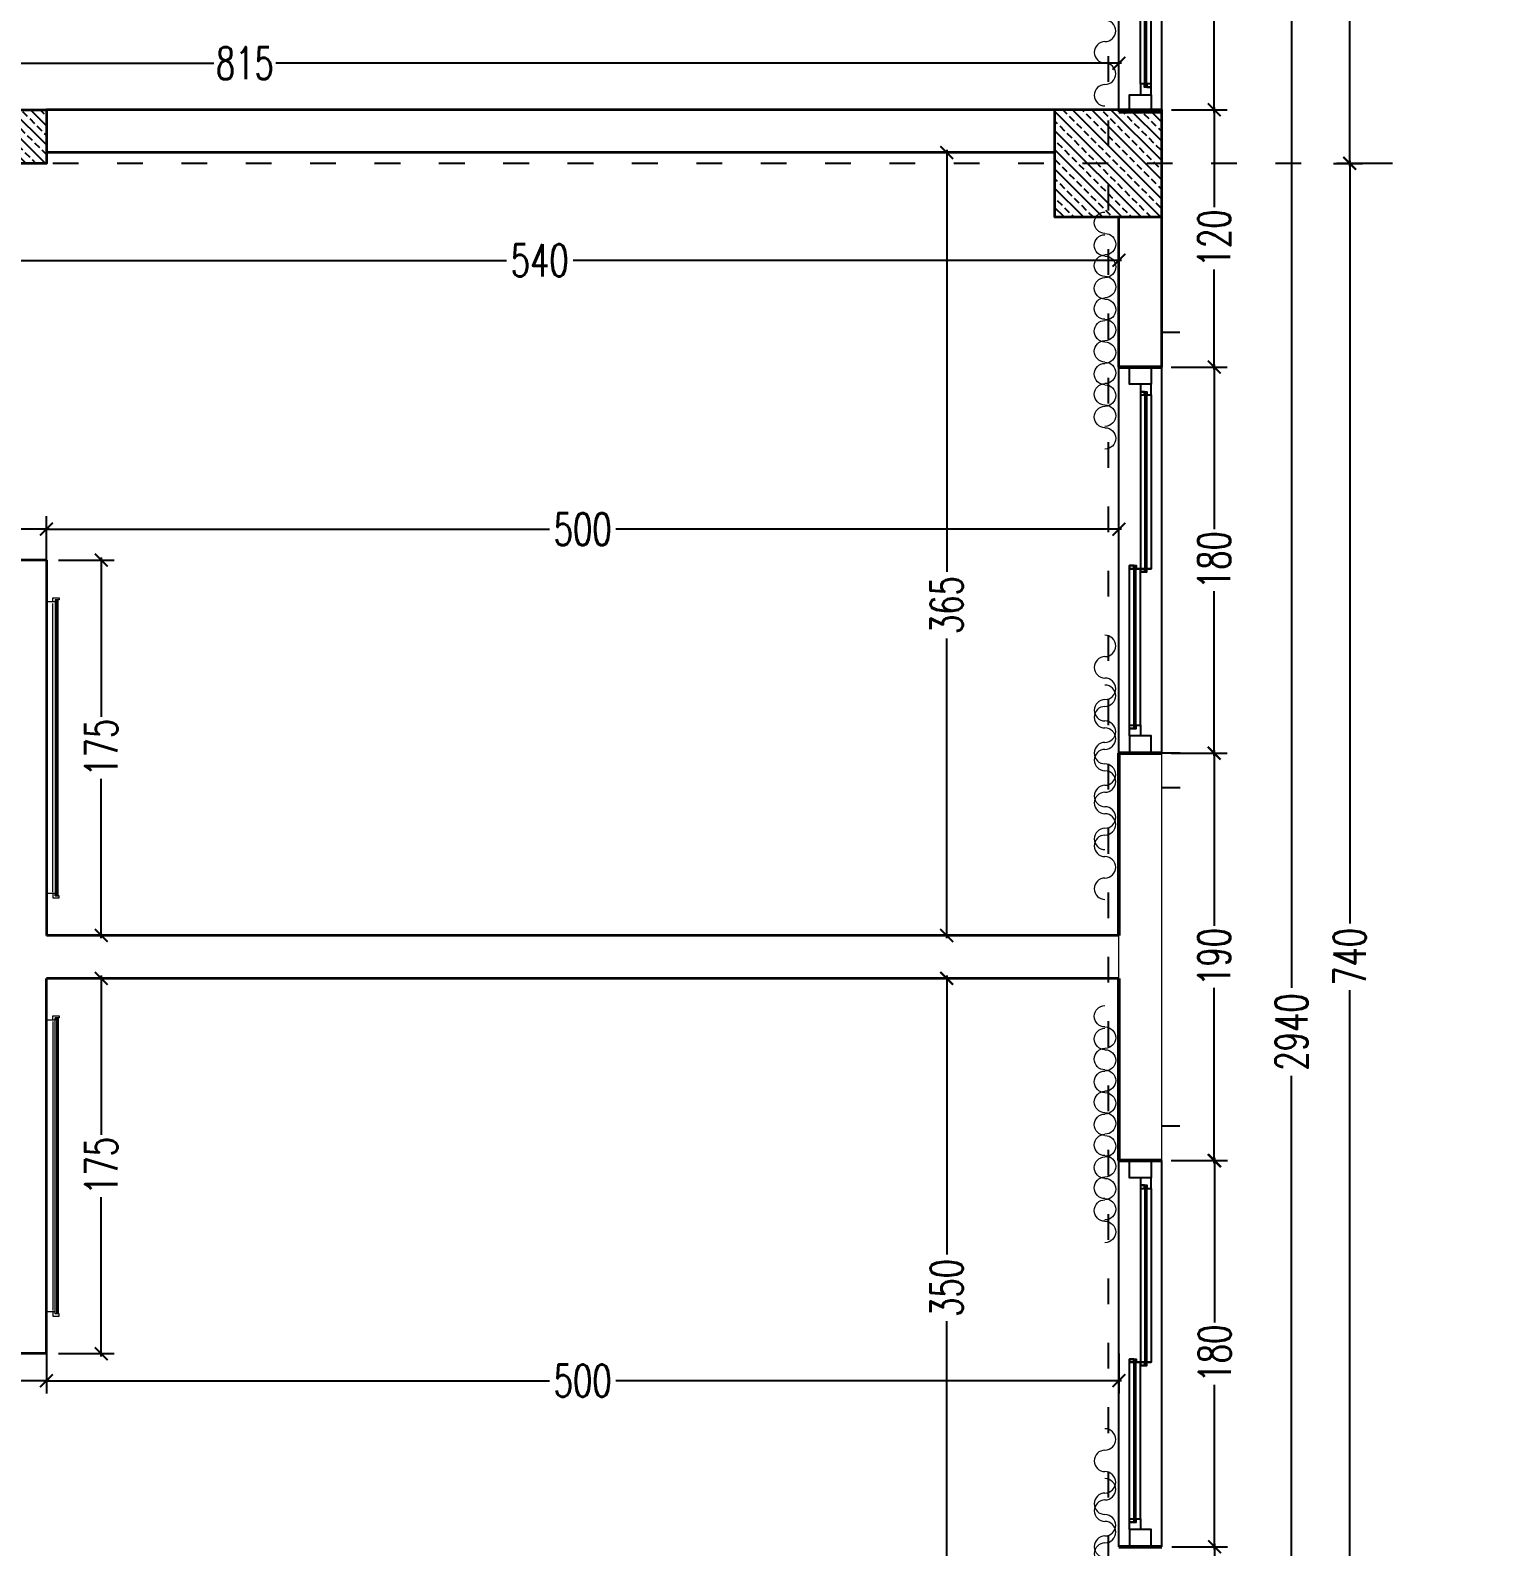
# Model space of a CAD drawing. Header units: centimetres. Extents: x -3207095 to 15275363, y -32656 to 4798027.
# Drawn here: x 696506 to 697184, y 4470833 to 4471540 of the extents above; entities that cross this region are included whole.
import ezdxf

# ---------------------------------------------------------------- set-up
doc = ezdxf.new("R2010")
doc.units = ezdxf.units.CM
doc.linetypes.add('ACAD_ISO03W100', pattern=[30, 12, -18])
doc.linetypes.add('DUZ', pattern=[500, 500])
doc.layers.get('0').update_dxf_attribs({"color": 1, "linetype": 'DUZ'})
for name, color, linetype in [('0 MC MAHAL', 94, 'Continuous'), ('AGAC', 116, 'Continuous'), ('DIM', 1, 'DUZ'), ('KOLTAR_F', 145, 'Continuous'), ('PEN', 161, 'Continuous'), ('söve', 26, 'DUZ')]:
    doc.layers.add(name, color=color, linetype=linetype)
for name, color, linetype, lineweight in [('cam', 143, 'Continuous', 20), ('DUV', 220, 'Continuous', 50), ('DUVAR', 7, 'Continuous', 35), ('FE_MOBTEF.2', 33, 'Continuous', 18), ('FE_PERDE', 205, 'Continuous', 15), ('gor25', 142, 'Continuous', 25), ('iç duvar', 7, 'Continuous', 50), ('KOLON_F', 3, 'Continuous', 35)]:
    doc.layers.add(name, color=color, linetype=linetype, lineweight=lineweight)
doc.styles.add('DIM', font='ROMANSTW.SHX', dxfattribs={"width": 0.7})
doc.dimstyles.new('1_100', dxfattribs={"dimtxt": 15, "dimasz": 6, "dimexe": 6, "dimexo": 0, "dimgap": 2, "dimtad": 0, "dimdec": 1, "dimzin": 11, "dimdsep": 46, "dimtxsty": 'DIM', "dimblk": 'ARCHTICK', "dimcen": 3, "dimdle": 1.25, "dimclrt": 2, "dimadec": 0, "dimazin": 0, "dimtfac": 1.25, "dimtdec": 1, "dimtix": 1, "dimtofl": 0, "dimtmove": 1, "dimatfit": 3, "dimldrblk": 'ARCHTICK', "dimfxl": 20, "dimfxlon": 1, "dimtolj": 1, "dimtzin": 0, "dimarcsym": 0})
pattern_1 = [(135, (5198435.835, 3810869.321), (-4.4901280605, -4.4901280605), []), (135, (5198435.835, 3810873.811), (-4.4901280605, -4.4901280605), [3.175, -1.5875])]
pattern_2 = [(135, (5198955.835, 3810869.321), (-4.4901280605, -4.4901280605), []), (135, (5198955.835, 3810873.811), (-4.4901280605, -4.4901280605), [3.175, -1.5875])]

# ---------------------------------------------------------------- blocks, each defined once
blk = doc.blocks.new('GEN_BLOCK00601')
at = {"linetype": 'Continuous', "ltscale": 50}
for centre, start, end in [((50, 50), 0, 180), ((250, 50), 0, 180), ((450, 50), 0, 180), ((650, 50), 0, 180), ((850, 50), 0, 180), ((150, 50), 180, 0), ((350, 50), 180, 0), ((550, 50), 180, 0), ((750, 50), 180, 0), ((950, 50), 180, 0)]:
    blk.add_arc(centre, 50, start, end, dxfattribs=at)
for tag in ['Sfb', 'FLOOR']:
    blk.add_attdef(tag, (0, 0), '', height=1)
blk = doc.blocks.new('rgtkjıtdkfgölv')
at = {"layer": 'FE_MOBTEF.2'}
for p, q in [((104445.9076, 48877.9319), (104445.9076, 48877.9619)), ((104447.2679, 48877.9319), (104447.2679, 48877.9619)), ((104445.9079, 48877.9319), (104445.8879, 48877.9319)), ((104445.8879, 48877.9319), (104445.8879, 48877.9019)), ((104445.8879, 48877.9019), (104445.8979, 48877.9019)), ((104445.8979, 48877.9139), (104445.8979, 48877.9219)), ((104445.8979, 48877.9219), (104447.2779, 48877.9219)), ((104445.8979, 48877.9219), (104445.9079, 48877.9219)), ((104445.8979, 48877.9019), (104445.8979, 48877.9219)), ((104445.8979, 48877.9079), (104445.8979, 48877.9139)), ((104445.8979, 48877.9139), (104447.2779, 48877.9139)), ((104447.2779, 48877.9139), (104445.8979, 48877.9139)), ((104447.2779, 48877.9079), (104445.8979, 48877.9079)), ((104445.9079, 48877.9219), (104445.9079, 48877.9319)), ((104447.2612, 48877.9319), (104445.9143, 48877.9319)), ((104447.2679, 48877.9319), (104447.2879, 48877.9319)), ((104447.2679, 48877.9219), (104447.2679, 48877.9319)), ((104447.2779, 48877.9219), (104447.2679, 48877.9219)), ((104447.2779, 48877.9019), (104447.2779, 48877.9219)), ((104447.2779, 48877.9219), (104447.2779, 48877.9139)), ((104447.2779, 48877.9139), (104447.2779, 48877.9079)), ((104447.2879, 48877.9019), (104447.2779, 48877.9019)), ((104447.2879, 48877.9319), (104447.2879, 48877.9019))]:
    blk.add_line(p, q, dxfattribs=at)
blk = doc.blocks.new('_ArchTick')
at = {"color": 0, "linetype": 'ByBlock', "const_width": 0.15}
blk.add_lwpolyline([(-0.5, -0.5), (0.5, 0.5)], dxfattribs=at)
blk = doc.blocks.new('*D1088')
at = {"layer": 'Defpoints', "color": 0, "linetype": 'Continuous', "lineweight": 5, "transparency": 16777216}
for p in [(697033.37, 4470832.8), (697057.99, 4470832.8), (697033.37, 4470642.8)]:
    blk.add_point(p, dxfattribs=at)
at = {"layer": 'DIM', "color": 0, "linetype": 'Continuous', "lineweight": -2, "transparency": 16777216}
for p, q in [((697037.99, 4470832.8), (697063.99, 4470832.8)), ((697057.99, 4470834.05), (697057.99, 4470752.3)), ((697057.99, 4470641.55), (697057.99, 4470723.3)), ((697037.99, 4470642.8), (697063.99, 4470642.8))]:
    blk.add_line(p, q, dxfattribs=at)
at = {"layer": 'DIM', "color": 0, "linetype": 'Continuous', "lineweight": -2, "transparency": 16777216, "xscale": 6, "yscale": 6, "zscale": 6}
for p, rotation in [((697057.99, 4470832.8), 90), ((697057.99, 4470642.8), 270)]:
    blk.add_blockref('_ArchTick', p, dxfattribs=dict(at, rotation=rotation))
at = {"layer": 'DIM', "color": 2, "linetype": 'Continuous', "lineweight": 5, "transparency": 16777216, "insert": (697057.99, 4470737.8), "char_height": 15, "attachment_point": 5, "rotation": 90, "style": 'DIM'}
blk.add_mtext('\\A1;190', dxfattribs=at)
blk = doc.blocks.new('*D1089')
at = {"layer": 'Defpoints', "color": 0, "linetype": 'Continuous', "lineweight": 5, "transparency": 16777216}
for p in [(697033.37, 4471012.8), (697057.99, 4471012.8), (697033.37, 4470832.8)]:
    blk.add_point(p, dxfattribs=at)
at = {"layer": 'DIM', "color": 0, "linetype": 'Continuous', "lineweight": -2, "transparency": 16777216}
for p, q in [((697037.99, 4471012.8), (697063.99, 4471012.8)), ((697057.99, 4471014.05), (697057.99, 4470937.3)), ((697057.99, 4470831.55), (697057.99, 4470908.3)), ((697037.99, 4470832.8), (697063.99, 4470832.8))]:
    blk.add_line(p, q, dxfattribs=at)
at = {"layer": 'DIM', "color": 0, "linetype": 'Continuous', "lineweight": -2, "transparency": 16777216, "xscale": 6, "yscale": 6, "zscale": 6}
for p, rotation in [((697057.99, 4471012.8), 90), ((697057.99, 4470832.8), 270)]:
    blk.add_blockref('_ArchTick', p, dxfattribs=dict(at, rotation=rotation))
at = {"layer": 'DIM', "color": 2, "linetype": 'Continuous', "lineweight": 5, "transparency": 16777216, "insert": (697057.99, 4470922.8), "char_height": 15, "attachment_point": 5, "rotation": 90, "style": 'DIM'}
blk.add_mtext('\\A1;180', dxfattribs=at)
blk = doc.blocks.new('*D1090')
at = {"layer": 'Defpoints', "color": 0, "linetype": 'Continuous', "lineweight": 5, "transparency": 16777216}
for p in [(697033.37, 4471202.8), (697057.78, 4471202.8), (697033.37, 4471012.8)]:
    blk.add_point(p, dxfattribs=at)
at = {"layer": 'DIM', "color": 0, "linetype": 'Continuous', "lineweight": -2, "transparency": 16777216}
for p, q in [((697037.78, 4471202.8), (697063.78, 4471202.8)), ((697057.78, 4471204.05), (697057.78, 4471122.3)), ((697057.78, 4471011.55), (697057.78, 4471093.3)), ((697037.78, 4471012.8), (697063.78, 4471012.8))]:
    blk.add_line(p, q, dxfattribs=at)
at = {"layer": 'DIM', "color": 0, "linetype": 'Continuous', "lineweight": -2, "transparency": 16777216, "xscale": 6, "yscale": 6, "zscale": 6}
for p, rotation in [((697057.78, 4471202.8), 90), ((697057.78, 4471012.8), 270)]:
    blk.add_blockref('_ArchTick', p, dxfattribs=dict(at, rotation=rotation))
at = {"layer": 'DIM', "color": 2, "linetype": 'Continuous', "lineweight": 5, "transparency": 16777216, "insert": (697057.78, 4471107.8), "char_height": 15, "attachment_point": 5, "rotation": 90, "style": 'DIM'}
blk.add_mtext('\\A1;190', dxfattribs=at)
blk = doc.blocks.new('*D1091')
at = {"layer": 'Defpoints', "color": 0, "linetype": 'Continuous', "lineweight": 5, "transparency": 16777216}
for p in [(697033.37, 4471382.8), (697057.78, 4471382.8), (697033.37, 4471202.8)]:
    blk.add_point(p, dxfattribs=at)
at = {"layer": 'DIM', "color": 0, "linetype": 'Continuous', "lineweight": -2, "transparency": 16777216}
for p, q in [((697037.78, 4471382.8), (697063.78, 4471382.8)), ((697057.78, 4471384.05), (697057.78, 4471307.3)), ((697057.78, 4471201.55), (697057.78, 4471278.3)), ((697037.78, 4471202.8), (697063.78, 4471202.8))]:
    blk.add_line(p, q, dxfattribs=at)
at = {"layer": 'DIM', "color": 0, "linetype": 'Continuous', "lineweight": -2, "transparency": 16777216, "xscale": 6, "yscale": 6, "zscale": 6}
for p, rotation in [((697057.78, 4471382.8), 90), ((697057.78, 4471202.8), 270)]:
    blk.add_blockref('_ArchTick', p, dxfattribs=dict(at, rotation=rotation))
at = {"layer": 'DIM', "color": 2, "linetype": 'Continuous', "lineweight": 5, "transparency": 16777216, "insert": (697057.78, 4471292.8), "char_height": 15, "attachment_point": 5, "rotation": 90, "style": 'DIM'}
blk.add_mtext('\\A1;180', dxfattribs=at)
blk = doc.blocks.new('*D1095')
at = {"layer": 'Defpoints', "color": 0, "linetype": 'Continuous', "lineweight": 5, "transparency": 16777216}
for p in [(697113.39, 4471997.8), (697120.98, 4471477.8), (697183.9, 4471477.8)]:
    blk.add_point(p, dxfattribs=at)
at = {"layer": 'DIM', "color": 0, "linetype": 'Continuous', "lineweight": -2, "transparency": 16777216}
for p, q in [((697113.39, 4471997.8), (697126.98, 4471997.8)), ((697120.98, 4471999.05), (697120.98, 4471753.3)), ((697120.98, 4471476.55), (697120.98, 4471722.3)), ((697140.98, 4471477.8), (697114.98, 4471477.8))]:
    blk.add_line(p, q, dxfattribs=at)
at = {"layer": 'DIM', "color": 0, "linetype": 'Continuous', "lineweight": -2, "transparency": 16777216, "xscale": 6, "yscale": 6, "zscale": 6}
for p, rotation in [((697120.98, 4471997.8), 90), ((697120.98, 4471477.8), 270)]:
    blk.add_blockref('_ArchTick', p, dxfattribs=dict(at, rotation=rotation))
at = {"layer": 'DIM', "color": 2, "linetype": 'Continuous', "lineweight": 5, "transparency": 16777216, "insert": (697120.98, 4471737.8), "char_height": 15, "attachment_point": 5, "rotation": 90, "style": 'DIM'}
blk.add_mtext('\\A1;520', dxfattribs=at)
blk = doc.blocks.new('*D1096')
at = {"layer": 'Defpoints', "color": 0, "linetype": 'Continuous', "lineweight": 5, "transparency": 16777216}
for p in [(697113.39, 4471477.8), (697120.98, 4470737.8), (697183.9, 4470737.8)]:
    blk.add_point(p, dxfattribs=at)
at = {"layer": 'DIM', "color": 0, "linetype": 'Continuous', "lineweight": -2, "transparency": 16777216}
for p, q in [((697113.39, 4471477.8), (697126.98, 4471477.8)), ((697120.98, 4471479.05), (697120.98, 4471123.3)), ((697120.98, 4470736.55), (697120.98, 4471092.3)), ((697140.98, 4470737.8), (697114.98, 4470737.8))]:
    blk.add_line(p, q, dxfattribs=at)
at = {"layer": 'DIM', "color": 0, "linetype": 'Continuous', "lineweight": -2, "transparency": 16777216, "xscale": 6, "yscale": 6, "zscale": 6}
for p, rotation in [((697120.98, 4471477.8), 90), ((697120.98, 4470737.8), 270)]:
    blk.add_blockref('_ArchTick', p, dxfattribs=dict(at, rotation=rotation))
at = {"layer": 'DIM', "color": 2, "linetype": 'Continuous', "lineweight": 5, "transparency": 16777216, "insert": (697120.98, 4471107.8), "char_height": 15, "attachment_point": 5, "rotation": 90, "style": 'DIM'}
blk.add_mtext('\\A1;740', dxfattribs=at)
blk = doc.blocks.new('*D1100')
at = {"layer": 'Defpoints', "color": 0, "linetype": 'Continuous', "lineweight": 5, "transparency": 16777216}
for p in [(697063.99, 4472542.8), (697093.85, 4472542.8), (697063.99, 4469602.8)]:
    blk.add_point(p, dxfattribs=at)
at = {"layer": 'DIM', "color": 0, "linetype": 'Continuous', "lineweight": -2, "transparency": 16777216}
for p, q in [((697073.85, 4472542.8), (697099.85, 4472542.8)), ((697093.85, 4472544.05), (697093.85, 4471093.3)), ((697093.85, 4469601.55), (697093.85, 4471052.3)), ((697073.85, 4469602.8), (697099.85, 4469602.8))]:
    blk.add_line(p, q, dxfattribs=at)
at = {"layer": 'DIM', "color": 0, "linetype": 'Continuous', "lineweight": -2, "transparency": 16777216, "xscale": 6, "yscale": 6, "zscale": 6}
for p, rotation in [((697093.85, 4472542.8), 90), ((697093.85, 4469602.8), 270)]:
    blk.add_blockref('_ArchTick', p, dxfattribs=dict(at, rotation=rotation))
at = {"layer": 'DIM', "color": 2, "linetype": 'Continuous', "lineweight": 5, "transparency": 16777216, "insert": (697093.85, 4471072.8), "char_height": 15, "attachment_point": 5, "rotation": 90, "style": 'DIM'}
blk.add_mtext('\\A1;2940', dxfattribs=at)
blk = doc.blocks.new('*D1101')
at = {"layer": 'Defpoints', "color": 0, "linetype": 'Continuous', "lineweight": 5, "transparency": 16777216}
for p in [(697033.37, 4471681.81), (697033.37, 4471502.8), (697057.82, 4471502.8)]:
    blk.add_point(p, dxfattribs=at)
at = {"layer": 'DIM', "color": 0, "linetype": 'Continuous', "lineweight": -2, "transparency": 16777216}
for p, q in [((697037.82, 4471681.81), (697063.82, 4471681.81)), ((697057.82, 4471683.06), (697057.82, 4471606.56)), ((697057.82, 4471501.55), (697057.82, 4471578.06)), ((697037.82, 4471502.8), (697063.82, 4471502.8))]:
    blk.add_line(p, q, dxfattribs=at)
at = {"layer": 'DIM', "color": 0, "linetype": 'Continuous', "lineweight": -2, "transparency": 16777216, "xscale": 6, "yscale": 6, "zscale": 6}
for p, rotation in [((697057.82, 4471681.81), 90), ((697057.82, 4471502.8), 270)]:
    blk.add_blockref('_ArchTick', p, dxfattribs=dict(at, rotation=rotation))
at = {"layer": 'DIM', "color": 2, "linetype": 'Continuous', "lineweight": 5, "transparency": 16777216, "insert": (697057.82, 4471592.31), "char_height": 15, "attachment_point": 5, "rotation": 90, "style": 'DIM'}
blk.add_mtext('\\A1;179', dxfattribs=at)
blk = doc.blocks.new('*D1102')
at = {"layer": 'Defpoints', "color": 0, "linetype": 'Continuous', "lineweight": 5, "transparency": 16777216}
for p in [(697033.37, 4471502.8), (697033.37, 4471382.8), (697057.82, 4471382.8)]:
    blk.add_point(p, dxfattribs=at)
at = {"layer": 'DIM', "color": 0, "linetype": 'Continuous', "lineweight": -2, "transparency": 16777216}
for p, q in [((697037.82, 4471502.8), (697063.82, 4471502.8)), ((697057.82, 4471504.05), (697057.82, 4471457.3)), ((697057.82, 4471381.55), (697057.82, 4471428.3)), ((697037.82, 4471382.8), (697063.82, 4471382.8))]:
    blk.add_line(p, q, dxfattribs=at)
at = {"layer": 'DIM', "color": 0, "linetype": 'Continuous', "lineweight": -2, "transparency": 16777216, "xscale": 6, "yscale": 6, "zscale": 6}
for p, rotation in [((697057.82, 4471502.8), 90), ((697057.82, 4471382.8), 270)]:
    blk.add_blockref('_ArchTick', p, dxfattribs=dict(at, rotation=rotation))
at = {"layer": 'DIM', "color": 2, "linetype": 'Continuous', "lineweight": 5, "transparency": 16777216, "insert": (697057.82, 4471442.8), "char_height": 15, "attachment_point": 5, "rotation": 90, "style": 'DIM'}
blk.add_mtext('\\A1;120', dxfattribs=at)
blk = doc.blocks.new('*D1381')
at = {"layer": 'Defpoints', "color": 0, "linetype": 'Continuous', "lineweight": 5, "transparency": 16777216}
for p in [(697013.37, 4471524.49), (696198.37, 4471502.8), (697013.37, 4471508.28)]:
    blk.add_point(p, dxfattribs=at)
at = {"layer": 'DIM', "color": 0, "linetype": 'Continuous', "lineweight": -2, "transparency": 16777216}
for p, q in [((696198.37, 4471504.49), (696198.37, 4471530.49)), ((697013.37, 4471508.28), (697013.37, 4471530.49)), ((696197.12, 4471524.49), (696591.37, 4471524.49)), ((697014.62, 4471524.49), (696620.37, 4471524.49))]:
    blk.add_line(p, q, dxfattribs=at)
at = {"layer": 'DIM', "color": 0, "linetype": 'Continuous', "lineweight": -2, "transparency": 16777216, "xscale": 6, "yscale": 6, "zscale": 6, "rotation": 180}
blk.add_blockref('_ArchTick', (696198.37, 4471524.49), dxfattribs=at)
at = {"layer": 'DIM', "color": 0, "linetype": 'Continuous', "lineweight": -2, "transparency": 16777216, "xscale": 6, "yscale": 6, "zscale": 6}
blk.add_blockref('_ArchTick', (697013.37, 4471524.49), dxfattribs=at)
at = {"layer": 'DIM', "color": 2, "linetype": 'Continuous', "lineweight": 5, "transparency": 16777216, "insert": (696605.87, 4471524.49), "char_height": 15, "attachment_point": 5, "style": 'DIM'}
blk.add_mtext('\\A1;815', dxfattribs=at)
blk = doc.blocks.new('*D1236')
at = {"layer": 'Defpoints', "color": 0, "linetype": 'Continuous', "lineweight": 5, "transparency": 16777216}
for p in [(696983.37, 4471482.8), (696933.09, 4471117.8), (696983.37, 4471117.8)]:
    blk.add_point(p, dxfattribs=at)
at = {"layer": 'DIM', "color": 0, "linetype": 'Continuous', "lineweight": -2, "transparency": 16777216}
for p, q in [((696953.09, 4471482.8), (696927.09, 4471482.8)), ((696933.09, 4471484.05), (696933.09, 4471287.33)), ((696933.09, 4471116.55), (696933.09, 4471256.33)), ((696953.09, 4471117.8), (696927.09, 4471117.8))]:
    blk.add_line(p, q, dxfattribs=at)
at = {"layer": 'DIM', "color": 0, "linetype": 'Continuous', "lineweight": -2, "transparency": 16777216, "xscale": 6, "yscale": 6, "zscale": 6}
for p, rotation in [((696933.09, 4471482.8), 90), ((696933.09, 4471117.8), 270)]:
    blk.add_blockref('_ArchTick', p, dxfattribs=dict(at, rotation=rotation))
at = {"layer": 'DIM', "color": 2, "linetype": 'Continuous', "lineweight": 5, "transparency": 16777216, "insert": (696933.09, 4471271.83), "char_height": 15, "attachment_point": 5, "rotation": 90, "style": 'DIM'}
blk.add_mtext('\\A1;365', dxfattribs=at)
blk = doc.blocks.new('*D1237')
at = {"layer": 'Defpoints', "color": 0, "linetype": 'Continuous', "lineweight": 5, "transparency": 16777216}
for p in [(696983.37, 4471097.8), (696933.09, 4470747.8), (696972.53, 4470747.8)]:
    blk.add_point(p, dxfattribs=at)
at = {"layer": 'DIM', "color": 0, "linetype": 'Continuous', "lineweight": -2, "transparency": 16777216}
for p, q in [((696953.09, 4471097.8), (696927.09, 4471097.8)), ((696933.09, 4471099.05), (696933.09, 4470968.96)), ((696933.09, 4470746.55), (696933.09, 4470937.96)), ((696953.09, 4470747.8), (696927.09, 4470747.8))]:
    blk.add_line(p, q, dxfattribs=at)
at = {"layer": 'DIM', "color": 0, "linetype": 'Continuous', "lineweight": -2, "transparency": 16777216, "xscale": 6, "yscale": 6, "zscale": 6}
for p, rotation in [((696933.09, 4471097.8), 90), ((696933.09, 4470747.8), 270)]:
    blk.add_blockref('_ArchTick', p, dxfattribs=dict(at, rotation=rotation))
at = {"layer": 'DIM', "color": 2, "linetype": 'Continuous', "lineweight": 5, "transparency": 16777216, "insert": (696933.09, 4470953.46), "char_height": 15, "attachment_point": 5, "rotation": 90, "style": 'DIM'}
blk.add_mtext('\\A1;350', dxfattribs=at)
blk = doc.blocks.new('*D1300')
at = {"layer": 'Defpoints', "color": 0, "linetype": 'Continuous', "lineweight": 5, "transparency": 16777216}
for p in [(696473.37, 4471433.8), (697013.37, 4471432.58), (697013.37, 4471431.49)]:
    blk.add_point(p, dxfattribs=at)
at = {"layer": 'DIM', "color": 0, "linetype": 'Continuous', "lineweight": -2, "transparency": 16777216}
for p, q in [((697013.37, 4471431.49), (697013.37, 4471438.58)), ((696472.12, 4471432.58), (696727.87, 4471432.58)), ((696473.37, 4471433.8), (696473.37, 4471426.58)), ((697014.62, 4471432.58), (696758.87, 4471432.58))]:
    blk.add_line(p, q, dxfattribs=at)
at = {"layer": 'DIM', "color": 0, "linetype": 'Continuous', "lineweight": -2, "transparency": 16777216, "xscale": 6, "yscale": 6, "zscale": 6, "rotation": 180}
blk.add_blockref('_ArchTick', (696473.37, 4471432.58), dxfattribs=at)
at = {"layer": 'DIM', "color": 0, "linetype": 'Continuous', "lineweight": -2, "transparency": 16777216, "xscale": 6, "yscale": 6, "zscale": 6}
blk.add_blockref('_ArchTick', (697013.37, 4471432.58), dxfattribs=at)
at = {"layer": 'DIM', "color": 2, "linetype": 'Continuous', "lineweight": 5, "transparency": 16777216, "insert": (696743.37, 4471432.58), "char_height": 15, "attachment_point": 5, "style": 'DIM'}
blk.add_mtext('\\A1;540', dxfattribs=at)
blk = doc.blocks.new('*D1304')
at = {"layer": 'Defpoints', "color": 0, "linetype": 'Continuous', "lineweight": 5, "transparency": 16777216}
for p in [(696513.37, 4471292.8), (696519.92, 4471117.8), (696538.93, 4471117.8)]:
    blk.add_point(p, dxfattribs=at)
at = {"layer": 'DIM', "color": 0, "linetype": 'Continuous', "lineweight": -2, "transparency": 16777216}
for p, q in [((696518.93, 4471292.8), (696544.93, 4471292.8)), ((696538.93, 4471294.05), (696538.93, 4471219.8)), ((696538.93, 4471116.55), (696538.93, 4471190.8)), ((696519.92, 4471117.8), (696544.93, 4471117.8))]:
    blk.add_line(p, q, dxfattribs=at)
at = {"layer": 'DIM', "color": 0, "linetype": 'Continuous', "lineweight": -2, "transparency": 16777216, "xscale": 6, "yscale": 6, "zscale": 6}
for p, rotation in [((696538.93, 4471292.8), 90), ((696538.93, 4471117.8), 270)]:
    blk.add_blockref('_ArchTick', p, dxfattribs=dict(at, rotation=rotation))
at = {"layer": 'DIM', "color": 2, "linetype": 'Continuous', "lineweight": 5, "transparency": 16777216, "insert": (696538.93, 4471205.3), "char_height": 15, "attachment_point": 5, "rotation": 90, "style": 'DIM'}
blk.add_mtext('\\A1;175', dxfattribs=at)
blk = doc.blocks.new('*D1312')
at = {"layer": 'Defpoints', "color": 0, "linetype": 'Continuous', "lineweight": 5, "transparency": 16777216}
for p in [(696513.37, 4471307.22), (696385.37, 4471290.8), (696513.37, 4471290.8)]:
    blk.add_point(p, dxfattribs=at)
at = {"layer": 'DIM', "color": 0, "linetype": 'Continuous', "lineweight": -2, "transparency": 16777216}
for p, q in [((696385.37, 4471290.8), (696385.37, 4471313.22)), ((696513.37, 4471290.8), (696513.37, 4471313.22)), ((696384.12, 4471307.22), (696455.95, 4471307.22)), ((696514.62, 4471307.22), (696484.95, 4471307.22))]:
    blk.add_line(p, q, dxfattribs=at)
at = {"layer": 'DIM', "color": 0, "linetype": 'Continuous', "lineweight": -2, "transparency": 16777216, "xscale": 6, "yscale": 6, "zscale": 6, "rotation": 180}
blk.add_blockref('_ArchTick', (696385.37, 4471307.22), dxfattribs=at)
at = {"layer": 'DIM', "color": 0, "linetype": 'Continuous', "lineweight": -2, "transparency": 16777216, "xscale": 6, "yscale": 6, "zscale": 6}
blk.add_blockref('_ArchTick', (696513.37, 4471307.22), dxfattribs=at)
at = {"layer": 'DIM', "color": 2, "linetype": 'Continuous', "lineweight": 5, "transparency": 16777216, "insert": (696470.45, 4471307.22), "char_height": 15, "attachment_point": 5, "style": 'DIM'}
blk.add_mtext('\\A1;128', dxfattribs=at)
blk = doc.blocks.new('*D1313')
at = {"layer": 'Defpoints', "color": 0, "linetype": 'Continuous', "lineweight": 5, "transparency": 16777216}
for p in [(697013.37, 4471307.22), (696513.37, 4471292.8), (697013.37, 4471292.8)]:
    blk.add_point(p, dxfattribs=at)
at = {"layer": 'DIM', "color": 0, "linetype": 'Continuous', "lineweight": -2, "transparency": 16777216}
for p, q in [((696513.37, 4471292.8), (696513.37, 4471313.22)), ((697013.37, 4471292.8), (697013.37, 4471313.22)), ((696512.12, 4471307.22), (696747.87, 4471307.22)), ((697014.62, 4471307.22), (696778.87, 4471307.22))]:
    blk.add_line(p, q, dxfattribs=at)
at = {"layer": 'DIM', "color": 0, "linetype": 'Continuous', "lineweight": -2, "transparency": 16777216, "xscale": 6, "yscale": 6, "zscale": 6, "rotation": 180}
blk.add_blockref('_ArchTick', (696513.37, 4471307.22), dxfattribs=at)
at = {"layer": 'DIM', "color": 0, "linetype": 'Continuous', "lineweight": -2, "transparency": 16777216, "xscale": 6, "yscale": 6, "zscale": 6}
blk.add_blockref('_ArchTick', (697013.37, 4471307.22), dxfattribs=at)
at = {"layer": 'DIM', "color": 2, "linetype": 'Continuous', "lineweight": 5, "transparency": 16777216, "insert": (696763.37, 4471307.22), "char_height": 15, "attachment_point": 5, "style": 'DIM'}
blk.add_mtext('\\A1;500', dxfattribs=at)
blk = doc.blocks.new('*D1331')
at = {"layer": 'Defpoints', "color": 0, "linetype": 'Continuous', "lineweight": 5, "transparency": 16777216}
for p in [(696385.37, 4470922.8), (696513.37, 4470922.8), (696513.37, 4470910.2)]:
    blk.add_point(p, dxfattribs=at)
at = {"layer": 'DIM', "color": 0, "linetype": 'Continuous', "lineweight": -2, "transparency": 16777216}
for p, q in [((696385.37, 4470922.8), (696385.37, 4470904.2)), ((696513.37, 4470922.8), (696513.37, 4470904.2)), ((696384.12, 4470910.2), (696453.11, 4470910.2)), ((696514.62, 4470910.2), (696482.11, 4470910.2))]:
    blk.add_line(p, q, dxfattribs=at)
at = {"layer": 'DIM', "color": 0, "linetype": 'Continuous', "lineweight": -2, "transparency": 16777216, "xscale": 6, "yscale": 6, "zscale": 6, "rotation": 180}
blk.add_blockref('_ArchTick', (696385.37, 4470910.2), dxfattribs=at)
at = {"layer": 'DIM', "color": 0, "linetype": 'Continuous', "lineweight": -2, "transparency": 16777216, "xscale": 6, "yscale": 6, "zscale": 6}
blk.add_blockref('_ArchTick', (696513.37, 4470910.2), dxfattribs=at)
at = {"layer": 'DIM', "color": 2, "linetype": 'Continuous', "lineweight": 5, "transparency": 16777216, "insert": (696467.61, 4470910.2), "char_height": 15, "attachment_point": 5, "style": 'DIM'}
blk.add_mtext('\\A1;128', dxfattribs=at)
blk = doc.blocks.new('*D1332')
at = {"layer": 'Defpoints', "color": 0, "linetype": 'Continuous', "lineweight": 5, "transparency": 16777216}
for p in [(696513.37, 4470922.8), (697013.37, 4470922.8), (697013.37, 4470910.2)]:
    blk.add_point(p, dxfattribs=at)
at = {"layer": 'DIM', "color": 0, "linetype": 'Continuous', "lineweight": -2, "transparency": 16777216}
for p, q in [((696513.37, 4470922.8), (696513.37, 4470904.2)), ((697013.37, 4470922.8), (697013.37, 4470904.2)), ((696512.12, 4470910.2), (696747.87, 4470910.2)), ((697014.62, 4470910.2), (696778.87, 4470910.2))]:
    blk.add_line(p, q, dxfattribs=at)
at = {"layer": 'DIM', "color": 0, "linetype": 'Continuous', "lineweight": -2, "transparency": 16777216, "xscale": 6, "yscale": 6, "zscale": 6, "rotation": 180}
blk.add_blockref('_ArchTick', (696513.37, 4470910.2), dxfattribs=at)
at = {"layer": 'DIM', "color": 0, "linetype": 'Continuous', "lineweight": -2, "transparency": 16777216, "xscale": 6, "yscale": 6, "zscale": 6}
blk.add_blockref('_ArchTick', (697013.37, 4470910.2), dxfattribs=at)
at = {"layer": 'DIM', "color": 2, "linetype": 'Continuous', "lineweight": 5, "transparency": 16777216, "insert": (696763.37, 4470910.2), "char_height": 15, "attachment_point": 5, "style": 'DIM'}
blk.add_mtext('\\A1;500', dxfattribs=at)
blk = doc.blocks.new('*D1336')
at = {"layer": 'Defpoints', "color": 0, "linetype": 'Continuous', "lineweight": 5, "transparency": 16777216}
for p in [(696513.37, 4471097.8), (696513.37, 4470922.8), (696538.93, 4470922.8)]:
    blk.add_point(p, dxfattribs=at)
at = {"layer": 'DIM', "color": 0, "linetype": 'Continuous', "lineweight": -2, "transparency": 16777216}
for p, q in [((696518.93, 4471097.8), (696544.93, 4471097.8)), ((696538.93, 4471099.05), (696538.93, 4471024.8)), ((696538.93, 4470921.55), (696538.93, 4470995.8)), ((696518.93, 4470922.8), (696544.93, 4470922.8))]:
    blk.add_line(p, q, dxfattribs=at)
at = {"layer": 'DIM', "color": 0, "linetype": 'Continuous', "lineweight": -2, "transparency": 16777216, "xscale": 6, "yscale": 6, "zscale": 6}
for p, rotation in [((696538.93, 4471097.8), 90), ((696538.93, 4470922.8), 270)]:
    blk.add_blockref('_ArchTick', p, dxfattribs=dict(at, rotation=rotation))
at = {"layer": 'DIM', "color": 2, "linetype": 'Continuous', "lineweight": 5, "transparency": 16777216, "insert": (696538.93, 4471010.3), "char_height": 15, "attachment_point": 5, "rotation": 90, "style": 'DIM'}
blk.add_mtext('\\A1;175', dxfattribs=at)

msp = doc.modelspace()

# ---------------------------------------------------------------- hatches: boundary and pattern name
at = {"layer": 'KOLTAR_F'}
h = msp.add_hatch(dxfattribs=at)
h.set_pattern_fill('ANSI33', color=256, angle=90, style=0)
h.set_pattern_definition(pattern_2)
h.paths.add_polyline_path([(696513.37, 4471502.8), (696243.37, 4471502.8), (696243.37, 4471477.8), (696513.37, 4471477.8)])
h = msp.add_hatch(dxfattribs=at)
h.set_pattern_fill('ANSI33', color=256, angle=90, style=0)
h.set_pattern_definition(pattern_2)
h.paths.add_polyline_path([(696513.37, 4471502.8), (696243.37, 4471502.8), (696243.37, 4471477.8), (696513.37, 4471477.8)])
h = msp.add_hatch(dxfattribs=at)
h.set_pattern_fill('ANSI33', color=256, angle=90, style=0)
h.set_pattern_definition(pattern_1)
h.paths.add_polyline_path([(697033.37, 4471452.8), (697033.37, 4471502.8), (696983.37, 4471502.8), (696983.37, 4471452.8)])
h = msp.add_hatch(dxfattribs=at)
h.set_pattern_fill('ANSI33', color=256, angle=90, style=0)
h.set_pattern_definition(pattern_1)
h.paths.add_polyline_path([(697033.37, 4471452.8), (697033.37, 4471502.8), (696983.37, 4471502.8), (696983.37, 4471452.8)])

# ---------------------------------------------------------------- linework, layer by layer
at = {"color": 232, "linetype": 'ACAD_ISO03W100'}
for p, q in [((697008.37, 4472637.8), (697008.37, 4469507.8)), ((697128.37, 4471477.8), (693188.37, 4471477.8))]:
    msp.add_line(p, q, dxfattribs=at)
at = {"layer": 'AGAC'}
for p, q in [((697013.37, 4471501.81), (697013.37, 4471681.81)), ((697033.37, 4471502.8), (697033.37, 4471681.81)), ((697013.37, 4471202.8), (697013.37, 4471382.8)), ((697013.37, 4471202.8), (697013.37, 4471382.8)), ((697033.37, 4471202.8), (697033.37, 4471382.8)), ((697033.37, 4471202.8), (697033.37, 4471382.8)), ((697013.37, 4470832.8), (697013.37, 4471012.8)), ((697013.37, 4470832.8), (697013.37, 4471012.8)), ((697033.37, 4470832.8), (697033.37, 4471012.8)), ((697033.37, 4470832.8), (697033.37, 4471012.8))]:
    msp.add_line(p, q, dxfattribs=at)
at = {"layer": 'cam'}
for p, q in [((697025.37, 4471513.31), (697025.37, 4471589.31)), ((697025.87, 4471513.31), (697025.87, 4471589.31)), ((697026.37, 4471513.31), (697026.37, 4471589.31)), ((697025.37, 4471371.3), (697025.37, 4471287.3)), ((697025.37, 4471371.3), (697025.37, 4471287.3)), ((697025.87, 4471371.3), (697025.87, 4471287.3)), ((697025.87, 4471371.3), (697025.87, 4471287.3)), ((697026.37, 4471371.3), (697026.37, 4471287.3)), ((697026.37, 4471371.3), (697026.37, 4471287.3)), ((697020.37, 4471214.3), (697020.37, 4471290.3)), ((697020.37, 4471214.3), (697020.37, 4471290.3)), ((697020.87, 4471214.3), (697020.87, 4471290.3)), ((697020.87, 4471214.3), (697020.87, 4471290.3)), ((697021.37, 4471214.3), (697021.37, 4471290.3)), ((697021.37, 4471214.3), (697021.37, 4471290.3)), ((697025.37, 4471001.3), (697025.37, 4470917.3)), ((697025.37, 4471001.3), (697025.37, 4470917.3)), ((697025.87, 4471001.3), (697025.87, 4470917.3)), ((697025.87, 4471001.3), (697025.87, 4470917.3)), ((697026.37, 4471001.3), (697026.37, 4470917.3)), ((697026.37, 4471001.3), (697026.37, 4470917.3)), ((697020.37, 4470844.3), (697020.37, 4470920.3)), ((697020.37, 4470844.3), (697020.37, 4470920.3)), ((697020.87, 4470844.3), (697020.87, 4470920.3)), ((697020.87, 4470844.3), (697020.87, 4470920.3)), ((697021.37, 4470844.3), (697021.37, 4470920.3)), ((697021.37, 4470844.3), (697021.37, 4470920.3))]:
    msp.add_line(p, q, dxfattribs=at)
at = {"layer": 'DUV'}
for p, q in [((697033.37, 4471501.81), (697013.37, 4471501.81)), ((697013.37, 4471382.8), (697033.37, 4471382.8)), ((697013.37, 4471382.8), (697033.37, 4471382.8)), ((697013.37, 4471382.8), (697033.37, 4471382.8)), ((697013.37, 4471382.8), (697033.37, 4471382.8)), ((697013.37, 4471202.8), (697033.37, 4471202.8)), ((697013.37, 4471202.8), (697013.37, 4471117.8)), ((697013.37, 4471202.8), (697033.37, 4471202.8)), ((697013.37, 4471202.8), (697033.37, 4471202.8)), ((697013.37, 4471202.8), (697033.37, 4471202.8)), ((697013.37, 4471012.8), (697013.37, 4471097.8)), ((697013.37, 4471012.8), (697033.37, 4471012.8)), ((697013.37, 4471012.8), (697033.37, 4471012.8)), ((697013.37, 4471012.8), (697033.37, 4471012.8)), ((697013.37, 4471012.8), (697033.37, 4471012.8)), ((697013.37, 4470832.8), (697033.37, 4470832.8)), ((697013.37, 4470832.8), (697033.37, 4470832.8)), ((697013.37, 4470832.8), (697033.37, 4470832.8)), ((697013.37, 4470832.8), (697033.37, 4470832.8))]:
    msp.add_line(p, q, dxfattribs=at)
at = {"layer": 'DUVAR'}
for p, q in [((696983.37, 4471502.8), (696513.37, 4471502.8)), ((696983.37, 4471502.8), (696513.37, 4471502.8)), ((697033.37, 4471501.81), (697013.37, 4471501.81)), ((696983.37, 4471482.8), (696513.37, 4471482.8)), ((696983.37, 4471482.8), (696513.37, 4471482.8)), ((697013.37, 4471382.8), (697013.37, 4471452.8)), ((697033.37, 4471382.8), (697033.37, 4471452.8)), ((697013.37, 4471382.8), (697033.37, 4471382.8)), ((697013.37, 4471382.8), (697033.37, 4471382.8)), ((696513.37, 4471292.8), (696385.37, 4471292.8)), ((696513.37, 4471292.8), (696513.37, 4471117.8)), ((697013.37, 4471202.8), (697033.37, 4471202.8)), ((697013.37, 4471117.8), (697013.37, 4471202.8)), ((697013.37, 4471202.8), (697033.37, 4471202.8)), ((697013.37, 4471117.8), (696513.37, 4471117.8)), ((697013.37, 4471097.8), (696513.37, 4471097.8)), ((696513.37, 4470922.8), (696513.37, 4471097.8)), ((697013.37, 4471097.8), (697013.37, 4471012.8)), ((697013.37, 4471012.8), (697033.37, 4471012.8)), ((697013.37, 4471012.8), (697033.37, 4471012.8)), ((696513.37, 4470922.8), (696385.37, 4470922.8)), ((697013.37, 4470832.8), (697033.37, 4470832.8)), ((697013.37, 4470832.8), (697033.37, 4470832.8))]:
    msp.add_line(p, q, dxfattribs=at)
at = {"layer": 'gor25'}
for p, q in [((697023.37, 4471514.81), (697023.37, 4471587.81)), ((697028.37, 4471514.81), (697028.37, 4471587.81)), ((697023.37, 4471369.8), (697023.37, 4471288.8)), ((697023.37, 4471369.8), (697023.37, 4471288.8)), ((697028.37, 4471369.8), (697028.37, 4471288.8)), ((697028.37, 4471369.8), (697028.37, 4471288.8)), ((697018.37, 4471215.8), (697018.37, 4471288.8)), ((697018.37, 4471215.8), (697018.37, 4471288.8)), ((697023.37, 4471215.8), (697023.37, 4471288.8)), ((697023.37, 4471215.8), (697023.37, 4471288.8)), ((697023.37, 4470999.8), (697023.37, 4470918.8)), ((697023.37, 4470999.8), (697023.37, 4470918.8)), ((697028.37, 4470999.8), (697028.37, 4470918.8)), ((697028.37, 4470999.8), (697028.37, 4470918.8)), ((697018.37, 4470845.8), (697018.37, 4470918.8)), ((697018.37, 4470845.8), (697018.37, 4470918.8)), ((697023.37, 4470845.8), (697023.37, 4470918.8)), ((697023.37, 4470845.8), (697023.37, 4470918.8))]:
    msp.add_line(p, q, dxfattribs=at)
at = {"layer": 'iç duvar', "color": 7, "lineweight": 18}
for p, q in [((697033.37, 4471382.8), (697033.37, 4471572.8)), ((697013.37, 4471382.8), (697013.37, 4471452.8)), ((697013.37, 4471012.8), (697013.37, 4471202.8)), ((697033.37, 4471012.8), (697033.37, 4471202.8)), ((697033.37, 4471012.8), (697033.37, 4471202.8))]:
    msp.add_line(p, q, dxfattribs=at)
at = {"layer": 'KOLON_F'}
for points in [[(696243.37, 4471502.8), (696513.37, 4471502.8), (696513.37, 4471477.8), (696243.37, 4471477.8)], [(696243.37, 4471502.8), (696513.37, 4471502.8), (696513.37, 4471477.8), (696243.37, 4471477.8)], [(697033.37, 4471452.8), (697033.37, 4471502.8), (696983.37, 4471502.8), (696983.37, 4471452.8)], [(697033.37, 4471452.8), (697033.37, 4471502.8), (696983.37, 4471502.8), (696983.37, 4471452.8)]]:
    msp.add_lwpolyline(points, close=True, dxfattribs=at)
at = {"layer": 'PEN'}
for points in [[(697018.37, 4471509.81), (697018.37, 4471509.81), (697028.37, 4471509.81), (697028.37, 4471502.8), (697028.37, 4471502.8), (697018.37, 4471502.8), (697018.37, 4471502.8), (697018.37, 4471502.8), (697018.37, 4471509.81)], [(697018.37, 4471509.81), (697018.37, 4471509.81), (697028.37, 4471509.81), (697028.37, 4471501.81), (697028.37, 4471501.81), (697018.37, 4471501.81), (697018.37, 4471501.81), (697018.37, 4471501.81), (697018.37, 4471509.81)], [(697023.37, 4471509.81), (697023.37, 4471509.81), (697028.37, 4471509.81), (697028.37, 4471513.31), (697026.37, 4471513.31), (697025.37, 4471513.31), (697025.37, 4471514.81), (697023.37, 4471514.81), (697023.37, 4471509.81)], [(697023.37, 4471509.81), (697023.37, 4471509.81), (697028.37, 4471509.81), (697028.37, 4471513.31), (697026.37, 4471513.31), (697025.37, 4471513.31), (697025.37, 4471514.81), (697023.37, 4471514.81), (697023.37, 4471509.81)], [(697028.37, 4471513.31), (697028.37, 4471514.81), (697026.37, 4471514.81), (697026.37, 4471513.31)], [(697028.37, 4471513.31), (697028.37, 4471514.81), (697026.37, 4471514.81), (697026.37, 4471513.31)], [(697028.37, 4471374.8), (697028.37, 4471374.8), (697018.37, 4471374.8), (697018.37, 4471382.8), (697018.37, 4471382.8), (697028.37, 4471382.8), (697028.37, 4471382.8), (697028.37, 4471382.8), (697028.37, 4471374.8)], [(697028.37, 4471374.8), (697028.37, 4471374.8), (697018.37, 4471374.8), (697018.37, 4471382.8), (697018.37, 4471382.8), (697028.37, 4471382.8), (697028.37, 4471382.8), (697028.37, 4471382.8), (697028.37, 4471374.8)], [(697028.37, 4471374.8), (697028.37, 4471374.8), (697023.37, 4471374.8), (697023.37, 4471371.3), (697025.37, 4471371.3), (697026.37, 4471371.3), (697026.37, 4471369.8), (697028.37, 4471369.8), (697028.37, 4471374.8)], [(697028.37, 4471374.8), (697028.37, 4471374.8), (697023.37, 4471374.8), (697023.37, 4471371.3), (697025.37, 4471371.3), (697026.37, 4471371.3), (697026.37, 4471369.8), (697028.37, 4471369.8), (697028.37, 4471374.8)], [(697023.37, 4471371.3), (697023.37, 4471369.8), (697025.37, 4471369.8), (697025.37, 4471371.3)], [(697023.37, 4471371.3), (697023.37, 4471369.8), (697025.37, 4471369.8), (697025.37, 4471371.3)], [(697023.37, 4471288.8), (697023.37, 4471288.8), (697018.37, 4471288.8), (697018.37, 4471290.3), (697020.37, 4471290.3), (697021.37, 4471290.3), (697021.37, 4471288.8), (697023.37, 4471288.8), (697023.37, 4471288.8)], [(697018.37, 4471290.3), (697018.37, 4471288.8), (697020.37, 4471288.8), (697020.37, 4471290.3)], [(697023.37, 4471288.8), (697023.37, 4471288.8), (697018.37, 4471288.8), (697018.37, 4471290.3), (697020.37, 4471290.3), (697021.37, 4471290.3), (697021.37, 4471288.8), (697023.37, 4471288.8), (697023.37, 4471288.8)], [(697018.37, 4471290.3), (697018.37, 4471288.8), (697020.37, 4471288.8), (697020.37, 4471290.3)], [(697023.37, 4471287.3), (697023.37, 4471288.8), (697025.37, 4471288.8), (697025.37, 4471287.3)], [(697028.37, 4471288.8), (697028.37, 4471288.8), (697023.37, 4471288.8), (697023.37, 4471287.3), (697025.37, 4471287.3), (697026.37, 4471287.3), (697026.37, 4471288.8), (697028.37, 4471288.8), (697028.37, 4471288.8)], [(697023.37, 4471287.3), (697023.37, 4471288.8), (697025.37, 4471288.8), (697025.37, 4471287.3)], [(697028.37, 4471288.8), (697028.37, 4471288.8), (697023.37, 4471288.8), (697023.37, 4471287.3), (697025.37, 4471287.3), (697026.37, 4471287.3), (697026.37, 4471288.8), (697028.37, 4471288.8), (697028.37, 4471288.8)], [(697023.37, 4471210.8), (697023.37, 4471210.8), (697018.37, 4471210.8), (697018.37, 4471214.3), (697020.37, 4471214.3), (697021.37, 4471214.3), (697021.37, 4471215.8), (697023.37, 4471215.8), (697023.37, 4471210.8)], [(697018.37, 4471214.3), (697018.37, 4471215.8), (697020.37, 4471215.8), (697020.37, 4471214.3)], [(697023.37, 4471210.8), (697023.37, 4471210.8), (697018.37, 4471210.8), (697018.37, 4471214.3), (697020.37, 4471214.3), (697021.37, 4471214.3), (697021.37, 4471215.8), (697023.37, 4471215.8), (697023.37, 4471210.8)], [(697018.37, 4471214.3), (697018.37, 4471215.8), (697020.37, 4471215.8), (697020.37, 4471214.3)], [(697028.37, 4471210.8), (697028.37, 4471210.8), (697018.37, 4471210.8), (697018.37, 4471202.8), (697018.37, 4471202.8), (697028.37, 4471202.8), (697028.37, 4471202.8), (697028.37, 4471202.8), (697028.37, 4471210.8)], [(697028.37, 4471210.8), (697028.37, 4471210.8), (697018.37, 4471210.8), (697018.37, 4471202.8), (697018.37, 4471202.8), (697028.37, 4471202.8), (697028.37, 4471202.8), (697028.37, 4471202.8), (697028.37, 4471210.8)], [(697028.37, 4471004.8), (697028.37, 4471004.8), (697018.37, 4471004.8), (697018.37, 4471012.8), (697018.37, 4471012.8), (697028.37, 4471012.8), (697028.37, 4471012.8), (697028.37, 4471012.8), (697028.37, 4471004.8)], [(697028.37, 4471004.8), (697028.37, 4471004.8), (697018.37, 4471004.8), (697018.37, 4471012.8), (697018.37, 4471012.8), (697028.37, 4471012.8), (697028.37, 4471012.8), (697028.37, 4471012.8), (697028.37, 4471004.8)], [(697028.37, 4471004.8), (697028.37, 4471004.8), (697023.37, 4471004.8), (697023.37, 4471001.3), (697025.37, 4471001.3), (697026.37, 4471001.3), (697026.37, 4470999.8), (697028.37, 4470999.8), (697028.37, 4471004.8)], [(697028.37, 4471004.8), (697028.37, 4471004.8), (697023.37, 4471004.8), (697023.37, 4471001.3), (697025.37, 4471001.3), (697026.37, 4471001.3), (697026.37, 4470999.8), (697028.37, 4470999.8), (697028.37, 4471004.8)], [(697023.37, 4471001.3), (697023.37, 4470999.8), (697025.37, 4470999.8), (697025.37, 4471001.3)], [(697023.37, 4471001.3), (697023.37, 4470999.8), (697025.37, 4470999.8), (697025.37, 4471001.3)], [(697023.37, 4470918.8), (697023.37, 4470918.8), (697018.37, 4470918.8), (697018.37, 4470920.3), (697020.37, 4470920.3), (697021.37, 4470920.3), (697021.37, 4470918.8), (697023.37, 4470918.8), (697023.37, 4470918.8)], [(697018.37, 4470920.3), (697018.37, 4470918.8), (697020.37, 4470918.8), (697020.37, 4470920.3)], [(697023.37, 4470918.8), (697023.37, 4470918.8), (697018.37, 4470918.8), (697018.37, 4470920.3), (697020.37, 4470920.3), (697021.37, 4470920.3), (697021.37, 4470918.8), (697023.37, 4470918.8), (697023.37, 4470918.8)], [(697018.37, 4470920.3), (697018.37, 4470918.8), (697020.37, 4470918.8), (697020.37, 4470920.3)], [(697023.37, 4470917.3), (697023.37, 4470918.8), (697025.37, 4470918.8), (697025.37, 4470917.3)], [(697028.37, 4470918.8), (697028.37, 4470918.8), (697023.37, 4470918.8), (697023.37, 4470917.3), (697025.37, 4470917.3), (697026.37, 4470917.3), (697026.37, 4470918.8), (697028.37, 4470918.8), (697028.37, 4470918.8)], [(697023.37, 4470917.3), (697023.37, 4470918.8), (697025.37, 4470918.8), (697025.37, 4470917.3)], [(697028.37, 4470918.8), (697028.37, 4470918.8), (697023.37, 4470918.8), (697023.37, 4470917.3), (697025.37, 4470917.3), (697026.37, 4470917.3), (697026.37, 4470918.8), (697028.37, 4470918.8), (697028.37, 4470918.8)], [(697023.37, 4470840.8), (697023.37, 4470840.8), (697018.37, 4470840.8), (697018.37, 4470844.3), (697020.37, 4470844.3), (697021.37, 4470844.3), (697021.37, 4470845.8), (697023.37, 4470845.8), (697023.37, 4470840.8)], [(697018.37, 4470844.3), (697018.37, 4470845.8), (697020.37, 4470845.8), (697020.37, 4470844.3)], [(697023.37, 4470840.8), (697023.37, 4470840.8), (697018.37, 4470840.8), (697018.37, 4470844.3), (697020.37, 4470844.3), (697021.37, 4470844.3), (697021.37, 4470845.8), (697023.37, 4470845.8), (697023.37, 4470840.8)], [(697018.37, 4470844.3), (697018.37, 4470845.8), (697020.37, 4470845.8), (697020.37, 4470844.3)], [(697028.37, 4470840.8), (697028.37, 4470840.8), (697018.37, 4470840.8), (697018.37, 4470832.8), (697018.37, 4470832.8), (697028.37, 4470832.8), (697028.37, 4470832.8), (697028.37, 4470832.8), (697028.37, 4470840.8)], [(697028.37, 4470840.8), (697028.37, 4470840.8), (697018.37, 4470840.8), (697018.37, 4470832.8), (697018.37, 4470832.8), (697028.37, 4470832.8), (697028.37, 4470832.8), (697028.37, 4470832.8), (697028.37, 4470840.8)]]:
    msp.add_lwpolyline(points, close=True, dxfattribs=at)
at = {"layer": 'söve'}
for p, q in [((697041.74, 4471398.93), (697033.37, 4471398.93)), ((697041.95, 4471202.8), (697033.37, 4471202.8)), ((697041.95, 4471186.67), (697033.37, 4471186.67)), ((697041.74, 4471028.93), (697033.37, 4471028.93))]:
    msp.add_line(p, q, dxfattribs=at)

# ---------------------------------------------------------------- block references
at = {"layer": '0 MC MAHAL', "yscale": 100, "zscale": 100}
for p, xscale, rotation in [((5584309.56, 14915864.07), -100, 90), ((5584309.56, -5973648.47), 100, 90.00000000000001)]:
    msp.add_blockref('rgtkjıtdkfgölv', p, dxfattribs=dict(at, xscale=xscale, rotation=rotation))
at = {"layer": 'FE_PERDE', "extrusion": (0, 0, -1), "yscale": 0.10000020265579, "zscale": -0.10000020265579, "rotation": 270}
for p, xscale in [((-697011.87, 4471504.57), -0.10000020265579), ((-697011.87, 4471455.12), 0.10000020265579), ((-697011.87, 4471134.57), -0.10000020265579), ((-697011.87, 4471085.12), 0.10000020265579), ((-697011.87, 4470764.57), -0.10000020265579)]:
    msp.add_blockref('GEN_BLOCK00601', p, dxfattribs=dict(at, xscale=xscale))
at = {"layer": 'FE_PERDE', "yscale": 0.10000020265579, "zscale": 0.10000020265579}
for p, xscale, rotation in [((697011.87, 4471444.54), -0.10000020265579, 90), ((697011.87, 4471157.8), 0.10000020265579, 90.00000000000001), ((697011.87, 4471074.54), -0.10000020265579, 90), ((697011.87, 4470787.8), 0.10000020265579, 90.00000000000001)]:
    msp.add_blockref('GEN_BLOCK00601', p, dxfattribs=dict(at, xscale=xscale, rotation=rotation))

# ---------------------------------------------------------------- dimensions: what is measured, and where the dimension line sits
at = {"layer": 'DIM', "linetype": 'Continuous', "lineweight": 5}
for base, p1, p2, angle, picture, middle in [((697093.85, 4472542.8), (697063.99, 4469602.8), (697063.99, 4472542.8), 90, '*D1100', (697093.85, 4471072.8)), ((697120.98, 4471477.8), (697113.39, 4471997.8), (697183.9, 4471477.8), 90, '*D1095', (697120.98, 4471737.8)), ((697057.82, 4471502.8), (697033.37, 4471681.81), (697033.37, 4471502.8), 90, '*D1101', (697057.82, 4471592.31)), ((697057.82, 4471382.8), (697033.37, 4471502.8), (697033.37, 4471382.8), 90, '*D1102', (697057.82, 4471442.8)), ((697120.98, 4470737.8), (697113.39, 4471477.8), (697183.9, 4470737.8), 90, '*D1096', (697120.98, 4471107.8)), ((697013.37, 4471432.58), (696473.37, 4471433.8), (697013.37, 4471431.49), 180, '*D1300', (696743.37, 4471432.58)), ((697057.78, 4471382.8), (697033.37, 4471202.8), (697033.37, 4471382.8), 90, '*D1091', (697057.78, 4471292.8)), ((697013.37, 4471307.22), (696513.37, 4471292.8), (697013.37, 4471292.8), 180, '*D1313', (696763.37, 4471307.22)), ((696538.93, 4471117.8), (696513.37, 4471292.8), (696519.92, 4471117.8), 90, '*D1304', (696538.93, 4471205.3)), ((697057.78, 4471202.8), (697033.37, 4471012.8), (697033.37, 4471202.8), 90, '*D1090', (697057.78, 4471107.8)), ((696538.93, 4470922.8), (696513.37, 4471097.8), (696513.37, 4470922.8), 90, '*D1336', (696538.93, 4471010.3)), ((697057.99, 4471012.8), (697033.37, 4470832.8), (697033.37, 4471012.8), 90, '*D1089', (697057.99, 4470922.8)), ((697013.37, 4470910.2), (696513.37, 4470922.8), (697013.37, 4470922.8), 180, '*D1332', (696763.37, 4470910.2)), ((697057.99, 4470832.8), (697033.37, 4470642.8), (697033.37, 4470832.8), 90, '*D1088', (697057.99, 4470737.8))]:
    dim = msp.add_linear_dim(base=base, p1=p1, p2=p2, angle=angle, dimstyle='1_100', dxfattribs=at)
    dim.commit()
    dim.dimension.update_dxf_attribs({"geometry": picture, "text_midpoint": middle})
dim = msp.add_linear_dim(base=(697013.37, 4471524.49), p1=(696198.37, 4471502.8), p2=(697013.37, 4471508.28), dimstyle='1_100', dxfattribs=at)
dim.commit()
dim.dimension.update_dxf_attribs({"geometry": '*D1381', "text_midpoint": (696605.87, 4471524.49)})
for base, p1, p2, angle, picture, middle in [((696933.09, 4471117.8), (696983.37, 4471482.8), (696983.37, 4471117.8), 90, '*D1236', (696933.09, 4471271.83)), ((696513.37, 4471307.22), (696385.37, 4471290.8), (696513.37, 4471290.8), 180, '*D1312', (696470.45, 4471307.22)), ((696933.09, 4470747.8), (696983.37, 4471097.8), (696972.53, 4470747.8), 90, '*D1237', (696933.09, 4470953.46)), ((696513.37, 4470910.2), (696385.37, 4470922.8), (696513.37, 4470922.8), 180, '*D1331', (696467.61, 4470910.2))]:
    dim = msp.add_linear_dim(base=base, p1=p1, p2=p2, angle=angle, dimstyle='1_100', dxfattribs=at)
    dim.commit()
    dim.dimension.update_dxf_attribs({"geometry": picture, "text_midpoint": middle, "dimtype": 160})

doc.saveas('drawing.dxf')
